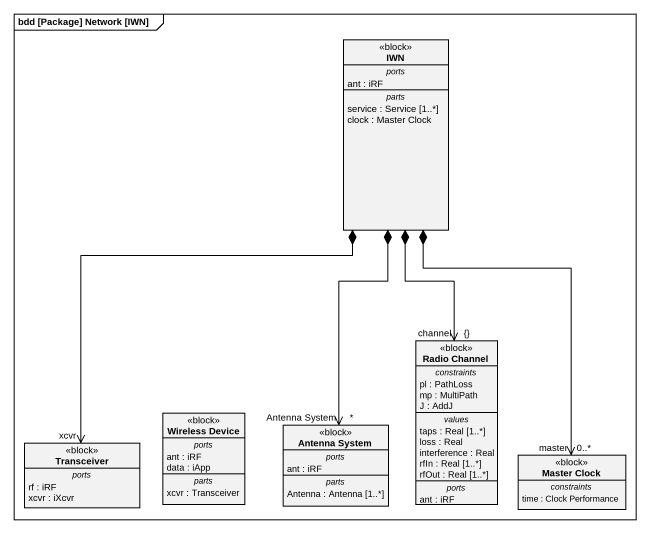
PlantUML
@startuml
mainframe bdd [Package] Network [IWN]
hide circle
hide empty members
class IWN <<block>> {
  -- ports --
  ant : iRF
  -- parts --
  service : Service [1..*]
  clock : Master Clock
}
class "Radio Channel" as Radio_Channel <<block>> {
  -- constraints --
  pl : PathLoss
  mp : MultiPath
  J : AddJ
  -- values --
  taps : Real [1..*]
  loss : Real
  interference : Real
  rfIn : Real [1..*]
  rfOut : Real [1..*]
  -- ports --
  ant : iRF
}
class "Wireless Device" as Wireless_Device <<block>> {
  -- ports --
  ant : iRF
  data : iApp
  -- parts --
  xcvr : Transceiver
}
class "Antenna System" as Antenna_System <<block>> {
  -- ports --
  ant : iRF
  -- parts --
  Antenna : Antenna [1..*]
}
class Transceiver <<block>> {
  -- ports --
  rf : iRF
  xcvr : iXcvr
}
class "Master Clock" as Master_Clock <<block>> {
  -- constraints --
  time : Clock Performance
}
Radio_Channel "channel\n{}" <-up-* IWN
Antenna_System "Antenna System\n*" <-up-* IWN
Transceiver "xcvr" <-up-* IWN
Master_Clock "master\n0..*" <-up-* IWN
@enduml
